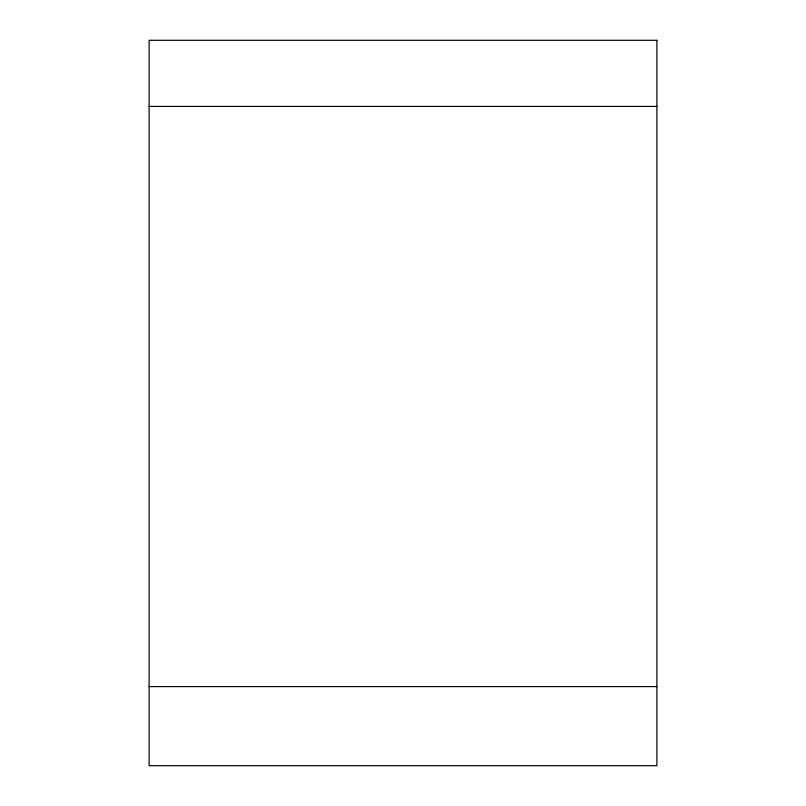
<?xml version="1.0" encoding="UTF-8"?>
<svg xmlns="http://www.w3.org/2000/svg" width="806" height="806" viewBox="0 0 806 806"><rect width="100%" height="100%" fill="white"/><g stroke="black" fill="none" stroke-linecap="round" stroke-linejoin="round"><path stroke-width="1.21" d="M149.11 106.422L656.89 106.422M149.11 686.581L656.89 686.581M656.89 40.3L149.11 40.3L149.11 765.7L656.89 765.7L656.89 40.3"/></g></svg>
